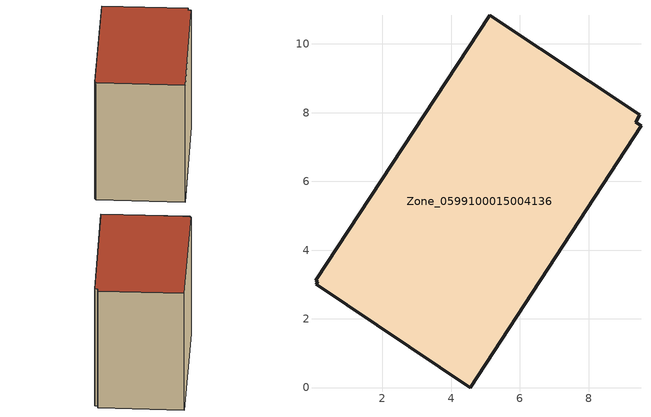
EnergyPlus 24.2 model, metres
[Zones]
Zone_0599100015004136
 floor ground (C_G): 0.12,3.08 0.05,3.12 5.13,10.83 9.49,7.93 9.36,7.73 9.52,7.62 4.55,0 0.07,3 z0.72
 wall outside (C_F): 0.05,3.12 0.12,3.08 0.07,3 4.55,0 9.52,7.62 9.36,7.73 9.49,7.93 5.13,10.83 0.05,3.12 z0.72:8.84
 roof outside (C_R): 0.12,3.08 0.07,3 4.55,0 9.52,7.62 9.36,7.73 9.49,7.93 5.13,10.83 0.05,3.12 z8.84
[BUILDING]
Pand.0599100015004136: North Axis=0; Terrain=City; Loads Convergence Tolerance Value=0.04; Temperature Convergence Tolerance Value=0.4; Solar Distribution=FullExterior; Maximum Number of Warmup Days=25; Minimum Number of Warmup Days=1
[Site:Location]
Rotterdam.The.Hague.AP_ZH_NLD Design_Conditions: Latitude=51.96; Longitude=4.45; Time Zone=1; Elevation=-4.5
[SITE:GROUNDTEMPERATURE:BUILDINGSURFACE]
18, 18, 18, 18, 18, 18, 18, 18, 18, 18, 18, 18
[MATERIAL] Thermal Absorptance=0.9; Solar Absorptance=0.7; Visible Absorptance=0.7
Name | Roughness | Thickness | Conductivity | Density | Specific Heat
G.TI.1975-1991 | MediumSmooth | 0.15 | 0.288461 | 540 | 1210
F.TI.1975-1991 | Rough | 0.3 | 0.230769 | 1920 | 840
R.TI.1975-1991 | MediumRough | 0.2 | 0.153846 | 1500 | 1000
[CONSTRUCTION]
C_G: G.TI.1975-1991
C_F: F.TI.1975-1991
C_R: R.TI.1975-1991
[ZONE]
Zone_0599100015004136: Type=1; Multiplier=1; Ceiling Height=Autocalculate; Volume=Autocalculate; Floor Area=autocalculate; Part of Total Floor Area=Yes
[ZONEINFILTRATION:DESIGNFLOWRATE]
Infil_Zone_0599100015004136: Zone or ZoneList or Space or SpaceList=Zone_0599100015004136; Schedule=AlwaysOn; Design Flow Rate Calculation Method=Flow/Area; Flow Rate per Floor Area=0.003; Constant Term Coefficient=1; Temperature Term Coefficient=0; Velocity Term Coefficient=0; Velocity Squared Term Coefficient=0
[HVACTEMPLATE:ZONE:IDEALLOADSAIRSYSTEM]
Zone_0599100015004136: Maximum Heating Supply Air Temperature=50; Minimum Cooling Supply Air Temperature=13; Maximum Heating Supply Air Humidity Ratio=0.0156; Minimum Cooling Supply Air Humidity Ratio=0.0077; Heating Limit=NoLimit; Cooling Limit=NoLimit; Dehumidification Control Type=ConstantSensibleHeatRatio; Cooling Sensible Heat Ratio=0.7; Dehumidification Setpoint=60; Humidification Control Type=None; Humidification Setpoint=30; Outdoor Air Method=None; Outdoor Air Flow Rate per Person=0.00944; Outdoor Air Flow Rate per Zone Floor Area=0; Outdoor Air Flow Rate per Zone=0; Demand Controlled Ventilation Type=None; Outdoor Air Economizer Type=NoEconomizer; Heat Recovery Type=None; Sensible Heat Recovery Effectiveness=0.7; Latent Heat Recovery Effectiveness=0.65
[ZONECONTROL:THERMOSTAT]
ThermostatControl_Zone_0599100015004136: Zone or ZoneList=Zone_0599100015004136; Control Type Schedule=DualSetpointControlType; Control 1=Thermostat_Zone_0599100015004136; Temperature Difference Between Cutout And Setpoint=0
[THERMOSTATSETPOINT:DUALSETPOINT]
Thermostat_Zone_0599100015004136: Heating Setpoint Temperature Schedule=HeatingSetpoint_Zone_0599100015004136; Cooling Setpoint Temperature Schedule=CoolingSetpoint_Zone_0599100015004136
[SCHEDULE:COMPACT]
HeatingSetpoint_Zone_0599100015004136: Through: 12/31, For: AllDays, Until: 24:00, 21
CoolingSetpoint_Zone_0599100015004136: Through: 12/31, For: AllDays, Until: 24:00, 24
DualSetpointControlType: Through: 12/31, For: AllDays, Until: 24:00, 4
AlwaysOn: Through: 12/31, For: AllDays, Until: 24:00, 1
